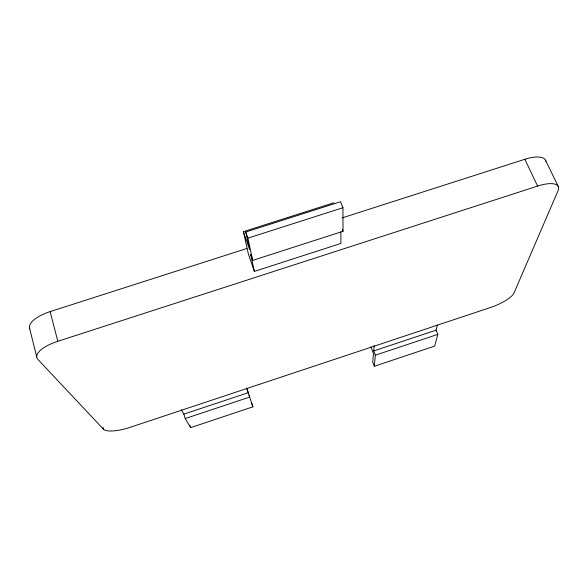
<?xml version="1.0" encoding="UTF-8"?>
<svg xmlns="http://www.w3.org/2000/svg" width="588" height="588" viewBox="0 0 588 588"><rect width="100%" height="100%" fill="white"/><g stroke="black" fill="none" stroke-linecap="round" stroke-linejoin="round"><path stroke-width="0.88" d="M437.413 325.002L436.083 330.184L437.803 334.381L434.708 346.089L374.313 366.265L375.335 355.196L373.711 350.94L374.174 345.597M181.273 409.718L183.882 414.128L248.246 392.703L246.82 388.367M373.711 350.94L436.083 330.184M183.882 414.128L185.213 418.553L249.679 397.076L246.739 388.065M375.335 355.196L437.803 334.381M185.213 418.553L190.637 427.645L252.891 406.837L251.51 402.604M57.83 341.297L537.594 186.095A28.283 9.871 -25.3 0 1 558.041 190.703L514.022 292.971A22.079 6.306 -22.9 0 1 490.818 307.406L129.603 427.498A22.873 6.674 -16.2 0 1 103.503 429.225L37.926 359.459A29.312 10.702 -14.3 0 1 57.83 341.297L50.127 311.611L246.835 248.496M340.856 231.797L340.959 243.432L254.361 271.399L250.679 254.508L252.715 260.381L343.032 231.297L342.936 207.726L340.592 201.721L245.769 232.017L249.584 249.51L243.395 231.665L333.962 202.742M252.715 260.381L247.901 238.14L342.936 207.726M342.128 217.913L524.849 159.282A27.974 10.481 -25.7 0 1 545.892 161.406M545.466 160.09L558.21 186.418M524.849 159.282L537.594 186.095M342.392 229.651L343.032 231.297M370.896 346.795L373.483 353.594L372.748 362.135L374.313 366.265M245.769 232.017L247.901 238.14M254.361 271.399L248.452 254.288L243.395 231.665M249.018 395.048L252.891 406.837M189.865 425.065L190.637 427.645M103.032 427.476L103.503 429.225M29.4 327.531L36.728 356.872M29.775 328.979A28.981 11.348 -13.9 0 1 50.127 311.611"/></g></svg>
